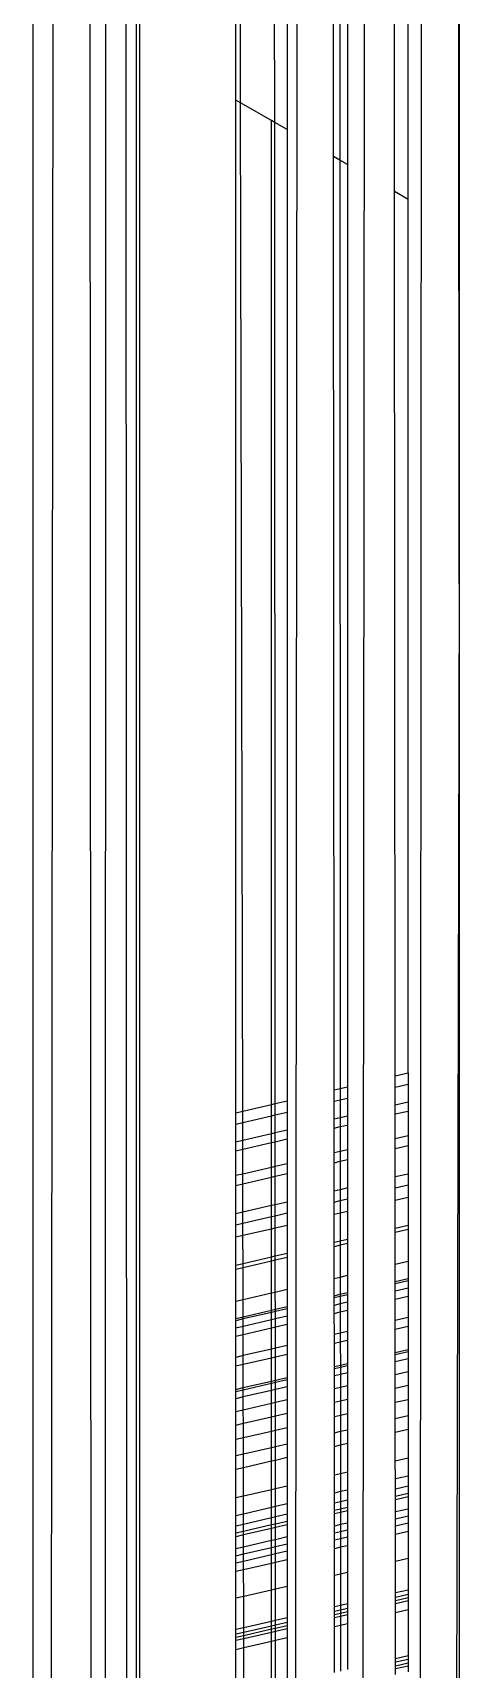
# Model space of a CAD drawing. Header units: inches. Extents: x 17 to 4615, y 5 to 3256.
# Drawn here: x 2866.97 to 2872.91, y 1836.68 to 1859.49 of the extents above; entities that cross this region are included whole.
import ezdxf

# ---------------------------------------------------------------- set-up
doc = ezdxf.new("R2010")
doc.units = ezdxf.units.IN
doc.header["$MEASUREMENT"] = 0

msp = doc.modelspace()

# ---------------------------------------------------------------- linework, layer by layer
for p, q in [((2866.974, 2243.533), (2866.974, 1537.101)), ((2867.581, 2243.183), (2866.974, 1537.101)), ((2867.581, 2243.183), (2867.93, 1537.86)), ((2867.93, 1537.86), (2868.069, 2242.901)), ((2868.069, 2242.901), (2868.433, 1541.321)), ((2868.386, 2242.718), (2868.433, 1541.321)), ((2868.497, 2242.654), (2868.433, 1541.321)), ((2870.936, 2230.223), (2870.516, 1683.665)), ((2872.59, 2229.268), (2872.2, 1540.254)), ((2871.821, 2183.172), (2871.358, 1540.832)), ((2872.913, 1851.815), (2872.869, 1903.325)), ((2872.913, 1903.299), (2872.913, 1851.815)), ((2872.2, 1857.171), (2872.2, 1861.817)), ((2872.013, 1857.279), (2872.01, 1861.708)), ((2871.358, 1861.331), (2871.358, 1857.657)), ((2871.163, 1857.769), (2871.161, 1861.218)), ((2871.251, 1861.27), (2871.252, 1857.718)), ((2870.344, 1858.243), (2870.342, 1860.745)), ((2870.516, 1860.845), (2870.516, 1858.143)), ((2869.802, 1858.555), (2869.802, 1860.433)), ((2869.869, 1858.516), (2869.865, 1860.47)), ((2869.869, 1858.516), (2869.802, 1858.555)), ((2869.802, 1844.438), (2869.802, 1858.555)), ((2870.297, 1858.269), (2869.869, 1858.516)), ((2869.898, 1844.461), (2869.869, 1858.516)), ((2870.344, 1858.243), (2870.297, 1858.269)), ((2870.297, 1844.553), (2870.297, 1858.269)), ((2870.516, 1858.143), (2870.344, 1858.243)), ((2870.351, 1844.566), (2870.344, 1858.243)), ((2870.516, 1858.143), (2870.516, 1844.604)), ((2871.252, 1857.718), (2871.163, 1857.769)), ((2871.171, 1844.756), (2871.163, 1857.769)), ((2871.358, 1857.657), (2871.252, 1857.718)), ((2871.252, 1857.718), (2871.256, 1844.776)), ((2871.358, 1857.657), (2871.358, 1844.799)), ((2872.2, 1857.171), (2872.013, 1857.279)), ((2872.02, 1844.953), (2872.013, 1857.279)), ((2872.2, 1844.994), (2872.2, 1857.171)), ((2872.913, 1851.815), (2872.2, 1540.254)), ((2872.913, 1851.815), (2872.913, 1540.53)), ((2872.02, 1844.953), (2872.2, 1844.994)), ((2872.02, 1844.797), (2872.02, 1844.953)), ((2872.2, 1844.994), (2872.2, 1844.839)), ((2871.171, 1844.756), (2871.256, 1844.776)), ((2871.172, 1844.6), (2871.171, 1844.756)), ((2871.256, 1844.776), (2871.358, 1844.799)), ((2871.256, 1844.776), (2871.256, 1844.62)), ((2871.358, 1844.799), (2871.358, 1844.643)), ((2872.02, 1844.797), (2872.2, 1844.839)), ((2872.021, 1844.545), (2872.02, 1844.797)), ((2872.2, 1844.839), (2872.2, 1844.586)), ((2869.802, 1844.438), (2869.898, 1844.461)), ((2869.898, 1844.461), (2870.297, 1844.553)), ((2869.898, 1844.304), (2869.898, 1844.461)), ((2870.297, 1844.553), (2870.351, 1844.566)), ((2870.297, 1844.396), (2870.297, 1844.553)), ((2870.351, 1844.566), (2870.516, 1844.604)), ((2870.351, 1844.409), (2870.351, 1844.566)), ((2870.351, 1844.409), (2870.516, 1844.447)), ((2870.516, 1844.604), (2870.516, 1844.447)), ((2870.516, 1844.447), (2870.516, 1844.196)), ((2871.172, 1844.6), (2871.256, 1844.62)), ((2871.172, 1844.348), (2871.172, 1844.6)), ((2871.256, 1844.62), (2871.358, 1844.643)), ((2871.256, 1844.62), (2871.256, 1844.367)), ((2871.358, 1844.643), (2871.358, 1844.391)), ((2872.2, 1844.586), (2872.021, 1844.545)), ((2872.021, 1844.422), (2872.021, 1844.545)), ((2872.021, 1844.422), (2872.2, 1844.463)), ((2872.2, 1844.586), (2872.2, 1844.463)), ((2872.2, 1844.463), (2872.2, 1844.118)), ((2869.802, 1844.281), (2869.802, 1844.438)), ((2869.802, 1844.281), (2869.898, 1844.304)), ((2869.802, 1844.03), (2869.802, 1844.281)), ((2869.898, 1844.304), (2870.297, 1844.396)), ((2869.899, 1844.053), (2869.898, 1844.304)), ((2870.297, 1844.396), (2870.351, 1844.409)), ((2870.297, 1844.145), (2870.297, 1844.396)), ((2870.351, 1844.157), (2870.351, 1844.409)), ((2871.256, 1844.367), (2871.172, 1844.348)), ((2871.172, 1844.225), (2871.172, 1844.348)), ((2871.172, 1844.225), (2871.256, 1844.245)), ((2871.172, 1843.879), (2871.172, 1844.225)), ((2871.358, 1844.391), (2871.256, 1844.367)), ((2871.256, 1844.367), (2871.256, 1844.245)), ((2871.256, 1844.245), (2871.358, 1844.268)), ((2871.256, 1844.245), (2871.257, 1843.899)), ((2871.358, 1844.391), (2871.358, 1844.268)), ((2871.358, 1844.268), (2871.358, 1843.923)), ((2872.021, 1844.076), (2872.021, 1844.422)), ((2869.899, 1844.053), (2869.802, 1844.03)), ((2869.802, 1843.908), (2869.802, 1844.03)), ((2870.297, 1844.145), (2869.899, 1844.053)), ((2869.899, 1843.931), (2869.899, 1844.053)), ((2869.899, 1843.931), (2870.297, 1844.023)), ((2870.351, 1844.157), (2870.297, 1844.145)), ((2870.297, 1844.023), (2870.297, 1844.145)), ((2870.297, 1844.023), (2870.351, 1844.035)), ((2870.297, 1843.676), (2870.297, 1844.023)), ((2870.516, 1844.196), (2870.351, 1844.157)), ((2870.351, 1844.035), (2870.351, 1844.157)), ((2870.351, 1844.035), (2870.516, 1844.073)), ((2870.351, 1843.689), (2870.351, 1844.035)), ((2870.516, 1844.196), (2870.516, 1844.073)), ((2870.516, 1844.073), (2870.516, 1843.727)), ((2872.2, 1844.118), (2872.021, 1844.076)), ((2872.021, 1843.939), (2872.021, 1844.076)), ((2872.2, 1844.118), (2872.2, 1843.981)), ((2869.802, 1843.908), (2869.899, 1843.931)), ((2869.802, 1843.562), (2869.802, 1843.908)), ((2869.9, 1843.584), (2869.899, 1843.931)), ((2871.257, 1843.899), (2871.172, 1843.879)), ((2871.172, 1843.743), (2871.172, 1843.879)), ((2871.172, 1843.743), (2871.257, 1843.762)), ((2871.358, 1843.923), (2871.257, 1843.899)), ((2871.257, 1843.899), (2871.257, 1843.762)), ((2871.257, 1843.762), (2871.358, 1843.786)), ((2871.257, 1843.762), (2871.257, 1843.366)), ((2871.358, 1843.923), (2871.358, 1843.786)), ((2871.358, 1843.786), (2871.358, 1843.39)), ((2872.021, 1843.939), (2872.2, 1843.981)), ((2872.021, 1843.544), (2872.021, 1843.939)), ((2872.2, 1843.981), (2872.2, 1843.585)), ((2869.9, 1843.584), (2869.802, 1843.562)), ((2869.802, 1843.425), (2869.802, 1843.562)), ((2870.297, 1843.676), (2869.9, 1843.584)), ((2869.9, 1843.448), (2869.9, 1843.584)), ((2869.9, 1843.448), (2870.297, 1843.54)), ((2870.351, 1843.689), (2870.297, 1843.676)), ((2870.297, 1843.54), (2870.297, 1843.676)), ((2870.297, 1843.54), (2870.352, 1843.553)), ((2870.297, 1843.144), (2870.297, 1843.54)), ((2870.516, 1843.727), (2870.351, 1843.689)), ((2870.352, 1843.553), (2870.351, 1843.689)), ((2870.352, 1843.553), (2870.516, 1843.591)), ((2870.352, 1843.156), (2870.352, 1843.553)), ((2870.516, 1843.727), (2870.516, 1843.591)), ((2870.516, 1843.591), (2870.516, 1843.194)), ((2871.172, 1843.347), (2871.172, 1843.743)), ((2872.2, 1843.585), (2872.021, 1843.544)), ((2872.021, 1843.391), (2872.021, 1843.544)), ((2872.2, 1843.585), (2872.2, 1843.432)), ((2869.802, 1843.425), (2869.9, 1843.448)), ((2869.802, 1843.029), (2869.802, 1843.425)), ((2869.901, 1843.052), (2869.9, 1843.448)), ((2871.257, 1843.366), (2871.172, 1843.347)), ((2871.172, 1843.194), (2871.172, 1843.347)), ((2871.358, 1843.39), (2871.257, 1843.366)), ((2871.257, 1843.366), (2871.257, 1843.214)), ((2871.358, 1843.39), (2871.358, 1843.237)), ((2872.021, 1843.391), (2872.2, 1843.432)), ((2872.021, 1843.221), (2872.021, 1843.391)), ((2872.2, 1843.432), (2872.2, 1843.262)), ((2870.297, 1843.144), (2869.901, 1843.052)), ((2870.352, 1843.156), (2870.297, 1843.144)), ((2870.297, 1842.992), (2870.297, 1843.144)), ((2870.516, 1843.194), (2870.352, 1843.156)), ((2870.352, 1843.004), (2870.352, 1843.156)), ((2870.516, 1843.194), (2870.516, 1843.042)), ((2871.172, 1843.194), (2871.257, 1843.214)), ((2871.172, 1843.025), (2871.172, 1843.194)), ((2871.257, 1843.214), (2871.358, 1843.237)), ((2871.257, 1843.214), (2871.257, 1843.044)), ((2871.358, 1843.237), (2871.358, 1843.068)), ((2872.021, 1843.221), (2872.2, 1843.262)), ((2872.022, 1842.83), (2872.021, 1843.221)), ((2872.2, 1843.262), (2872.2, 1842.871)), ((2869.901, 1843.052), (2869.802, 1843.029)), ((2869.802, 1842.877), (2869.802, 1843.029)), ((2869.802, 1842.877), (2869.901, 1842.9)), ((2869.802, 1842.708), (2869.802, 1842.877)), ((2869.901, 1842.9), (2869.901, 1843.052)), ((2869.901, 1842.9), (2870.297, 1842.992)), ((2869.901, 1842.731), (2869.901, 1842.9)), ((2870.297, 1842.992), (2870.352, 1843.004)), ((2870.297, 1842.822), (2870.297, 1842.992)), ((2870.352, 1843.004), (2870.516, 1843.042)), ((2870.352, 1842.835), (2870.352, 1843.004)), ((2870.352, 1842.835), (2870.516, 1842.873)), ((2870.516, 1843.042), (2870.516, 1842.873)), ((2870.516, 1842.873), (2870.516, 1842.481)), ((2871.172, 1843.025), (2871.257, 1843.044)), ((2871.173, 1842.633), (2871.172, 1843.025)), ((2871.257, 1843.044), (2871.358, 1843.068)), ((2871.257, 1843.044), (2871.257, 1842.653)), ((2871.358, 1843.068), (2871.358, 1842.676)), ((2872.022, 1842.83), (2872.2, 1842.871)), ((2872.2, 1842.871), (2872.2, 1842.81)), ((2869.802, 1842.708), (2869.901, 1842.731)), ((2869.802, 1842.316), (2869.802, 1842.708)), ((2869.901, 1842.731), (2870.297, 1842.822)), ((2869.902, 1842.339), (2869.901, 1842.731)), ((2870.297, 1842.822), (2870.352, 1842.835)), ((2870.297, 1842.43), (2870.297, 1842.822)), ((2870.352, 1842.443), (2870.352, 1842.835)), ((2871.173, 1842.633), (2871.257, 1842.653)), ((2871.173, 1842.572), (2871.173, 1842.633)), ((2871.257, 1842.653), (2871.358, 1842.676)), ((2871.257, 1842.653), (2871.257, 1842.591)), ((2871.358, 1842.676), (2871.358, 1842.615)), ((2872.022, 1842.769), (2872.022, 1842.83)), ((2872.2, 1842.81), (2872.022, 1842.769)), ((2872.022, 1842.327), (2872.022, 1842.769)), ((2872.2, 1842.81), (2872.2, 1842.368)), ((2869.902, 1842.339), (2870.297, 1842.43)), ((2870.297, 1842.43), (2870.352, 1842.443)), ((2870.297, 1842.369), (2870.297, 1842.43)), ((2870.352, 1842.443), (2870.516, 1842.481)), ((2870.352, 1842.382), (2870.352, 1842.443)), ((2870.516, 1842.42), (2870.352, 1842.382)), ((2870.516, 1842.481), (2870.516, 1842.42)), ((2870.516, 1842.42), (2870.516, 1841.978)), ((2871.257, 1842.591), (2871.173, 1842.572)), ((2871.173, 1842.13), (2871.173, 1842.572)), ((2871.358, 1842.615), (2871.257, 1842.591)), ((2871.257, 1842.591), (2871.257, 1842.149)), ((2871.358, 1842.615), (2871.358, 1842.173)), ((2869.802, 1842.316), (2869.902, 1842.339)), ((2869.802, 1842.254), (2869.802, 1842.316)), ((2869.902, 1842.277), (2869.802, 1842.254)), ((2869.802, 1841.812), (2869.802, 1842.254)), ((2870.297, 1842.369), (2869.902, 1842.277)), ((2869.902, 1842.277), (2869.902, 1842.339)), ((2869.903, 1841.836), (2869.902, 1842.277)), ((2870.352, 1842.382), (2870.297, 1842.369)), ((2870.297, 1841.927), (2870.297, 1842.369)), ((2870.352, 1841.94), (2870.352, 1842.382)), ((2871.257, 1842.149), (2871.358, 1842.173)), ((2871.358, 1842.173), (2871.358, 1841.932)), ((2872.022, 1842.327), (2872.2, 1842.368)), ((2872.022, 1842.086), (2872.022, 1842.327)), ((2872.2, 1842.368), (2872.2, 1842.127)), ((2870.297, 1841.927), (2870.352, 1841.94)), ((2870.352, 1841.94), (2870.516, 1841.978)), ((2870.353, 1841.699), (2870.352, 1841.94)), ((2870.516, 1841.978), (2870.516, 1841.737)), ((2871.173, 1842.13), (2871.257, 1842.149)), ((2871.173, 1841.889), (2871.173, 1842.13)), ((2871.257, 1842.149), (2871.257, 1841.908)), ((2872.022, 1842.086), (2872.2, 1842.127)), ((2872.2, 1842.097), (2872.022, 1842.055)), ((2872.022, 1842.055), (2872.022, 1842.086)), ((2872.022, 1841.951), (2872.022, 1842.055)), ((2872.2, 1841.992), (2872.022, 1841.951)), ((2872.022, 1841.839), (2872.022, 1841.951)), ((2872.2, 1842.127), (2872.2, 1842.097)), ((2872.2, 1842.097), (2872.2, 1841.992)), ((2872.2, 1841.992), (2872.2, 1841.88)), ((2869.802, 1841.812), (2869.903, 1841.836)), ((2869.802, 1841.571), (2869.802, 1841.812)), ((2869.903, 1841.836), (2870.297, 1841.927)), ((2869.904, 1841.595), (2869.903, 1841.836)), ((2870.297, 1841.686), (2870.297, 1841.927)), ((2870.353, 1841.699), (2870.516, 1841.737)), ((2870.516, 1841.737), (2870.516, 1841.706)), ((2871.173, 1841.889), (2871.257, 1841.908)), ((2871.173, 1841.858), (2871.173, 1841.889)), ((2871.257, 1841.878), (2871.173, 1841.858)), ((2871.173, 1841.754), (2871.173, 1841.858)), ((2871.257, 1841.773), (2871.173, 1841.754)), ((2871.173, 1841.642), (2871.173, 1841.754)), ((2871.257, 1841.908), (2871.358, 1841.932)), ((2871.257, 1841.908), (2871.257, 1841.878)), ((2871.358, 1841.901), (2871.257, 1841.878)), ((2871.257, 1841.878), (2871.257, 1841.773)), ((2871.358, 1841.797), (2871.257, 1841.773)), ((2871.257, 1841.773), (2871.257, 1841.662)), ((2871.358, 1841.932), (2871.358, 1841.901)), ((2871.358, 1841.901), (2871.358, 1841.797)), ((2871.358, 1841.797), (2871.358, 1841.685)), ((2872.022, 1841.839), (2872.2, 1841.88)), ((2872.022, 1841.544), (2872.022, 1841.839)), ((2872.2, 1841.88), (2872.2, 1841.585)), ((2869.802, 1841.571), (2869.904, 1841.595)), ((2869.802, 1841.54), (2869.802, 1841.571)), ((2869.904, 1841.564), (2869.802, 1841.54)), ((2869.802, 1841.436), (2869.802, 1841.54)), ((2869.904, 1841.595), (2870.297, 1841.686)), ((2870.297, 1841.655), (2869.904, 1841.564)), ((2869.904, 1841.564), (2869.904, 1841.595)), ((2869.904, 1841.46), (2869.904, 1841.564)), ((2870.297, 1841.551), (2869.904, 1841.46)), ((2870.297, 1841.686), (2870.353, 1841.699)), ((2870.297, 1841.655), (2870.297, 1841.686)), ((2870.353, 1841.668), (2870.297, 1841.655)), ((2870.297, 1841.551), (2870.297, 1841.655)), ((2870.353, 1841.564), (2870.297, 1841.551)), ((2870.297, 1841.44), (2870.297, 1841.551)), ((2870.516, 1841.706), (2870.353, 1841.668)), ((2870.353, 1841.668), (2870.353, 1841.699)), ((2870.353, 1841.564), (2870.353, 1841.668)), ((2870.516, 1841.602), (2870.353, 1841.564)), ((2870.353, 1841.453), (2870.353, 1841.564)), ((2870.353, 1841.453), (2870.516, 1841.49)), ((2870.516, 1841.706), (2870.516, 1841.602)), ((2870.516, 1841.602), (2870.516, 1841.49)), ((2870.516, 1841.49), (2870.516, 1841.194)), ((2871.173, 1841.642), (2871.257, 1841.662)), ((2871.174, 1841.347), (2871.173, 1841.642)), ((2871.257, 1841.662), (2871.358, 1841.685)), ((2871.257, 1841.662), (2871.257, 1841.366)), ((2871.358, 1841.685), (2871.358, 1841.389)), ((2872.2, 1841.585), (2872.022, 1841.544)), ((2872.022, 1841.423), (2872.022, 1841.544)), ((2872.2, 1841.585), (2872.2, 1841.464)), ((2869.904, 1841.46), (2869.802, 1841.436)), ((2869.802, 1841.325), (2869.802, 1841.436)), ((2869.802, 1841.325), (2869.904, 1841.349)), ((2869.802, 1841.029), (2869.802, 1841.325)), ((2869.904, 1841.349), (2869.904, 1841.46)), ((2869.904, 1841.349), (2870.297, 1841.44)), ((2869.905, 1841.053), (2869.904, 1841.349)), ((2870.297, 1841.44), (2870.353, 1841.453)), ((2870.297, 1841.144), (2870.297, 1841.44)), ((2870.353, 1841.156), (2870.353, 1841.453)), ((2871.257, 1841.366), (2871.174, 1841.347)), ((2871.174, 1841.227), (2871.174, 1841.347)), ((2871.358, 1841.389), (2871.257, 1841.366)), ((2871.257, 1841.366), (2871.257, 1841.246)), ((2871.257, 1841.246), (2871.358, 1841.269)), ((2871.358, 1841.389), (2871.358, 1841.269)), ((2871.358, 1841.269), (2871.358, 1840.944)), ((2872.022, 1841.423), (2872.2, 1841.464)), ((2872.023, 1841.098), (2872.022, 1841.423)), ((2872.2, 1841.464), (2872.2, 1841.139)), ((2869.905, 1841.053), (2869.802, 1841.029)), ((2869.802, 1840.909), (2869.802, 1841.029)), ((2870.297, 1841.144), (2869.905, 1841.053)), ((2869.905, 1840.933), (2869.905, 1841.053)), ((2869.905, 1840.933), (2870.297, 1841.024)), ((2870.353, 1841.156), (2870.297, 1841.144)), ((2870.297, 1841.024), (2870.297, 1841.144)), ((2870.297, 1841.024), (2870.353, 1841.037)), ((2870.297, 1840.697), (2870.297, 1841.024)), ((2870.516, 1841.194), (2870.353, 1841.156)), ((2870.353, 1841.037), (2870.353, 1841.156)), ((2870.353, 1841.037), (2870.516, 1841.074)), ((2870.353, 1840.71), (2870.353, 1841.037)), ((2870.516, 1841.194), (2870.516, 1841.074)), ((2870.516, 1841.074), (2870.516, 1840.748)), ((2871.174, 1841.227), (2871.257, 1841.246)), ((2871.174, 1840.901), (2871.174, 1841.227)), ((2871.257, 1841.246), (2871.258, 1840.92)), ((2872.023, 1841.098), (2872.2, 1841.139)), ((2872.2, 1841.106), (2872.023, 1841.065)), ((2872.023, 1841.065), (2872.023, 1841.098)), ((2872.023, 1840.967), (2872.023, 1841.065)), ((2872.2, 1841.139), (2872.2, 1841.106)), ((2872.2, 1841.106), (2872.2, 1841.008)), ((2869.802, 1840.909), (2869.905, 1840.933)), ((2869.802, 1840.583), (2869.802, 1840.909)), ((2869.906, 1840.607), (2869.905, 1840.933)), ((2871.174, 1840.901), (2871.258, 1840.92)), ((2871.174, 1840.868), (2871.174, 1840.901)), ((2871.258, 1840.887), (2871.174, 1840.868)), ((2871.174, 1840.77), (2871.174, 1840.868)), ((2871.258, 1840.92), (2871.358, 1840.944)), ((2871.258, 1840.92), (2871.258, 1840.887)), ((2871.358, 1840.911), (2871.258, 1840.887)), ((2871.258, 1840.887), (2871.258, 1840.79)), ((2871.358, 1840.813), (2871.258, 1840.79)), ((2871.358, 1840.944), (2871.358, 1840.911)), ((2871.358, 1840.911), (2871.358, 1840.813)), ((2871.358, 1840.813), (2871.358, 1840.636)), ((2872.2, 1841.008), (2872.023, 1840.967)), ((2872.023, 1840.79), (2872.023, 1840.967)), ((2872.023, 1840.79), (2872.2, 1840.831)), ((2872.2, 1841.008), (2872.2, 1840.831)), ((2872.2, 1840.831), (2872.2, 1840.642)), ((2869.802, 1840.583), (2869.906, 1840.607)), ((2869.802, 1840.55), (2869.802, 1840.583)), ((2869.906, 1840.574), (2869.802, 1840.55)), ((2869.906, 1840.607), (2870.297, 1840.697)), ((2870.297, 1840.665), (2869.906, 1840.574)), ((2869.906, 1840.574), (2869.906, 1840.607)), ((2869.906, 1840.477), (2869.906, 1840.574)), ((2870.297, 1840.697), (2870.353, 1840.71)), ((2870.297, 1840.665), (2870.297, 1840.697)), ((2870.353, 1840.678), (2870.297, 1840.665)), ((2870.297, 1840.567), (2870.297, 1840.665)), ((2870.353, 1840.58), (2870.297, 1840.567)), ((2870.353, 1840.71), (2870.516, 1840.748)), ((2870.516, 1840.715), (2870.353, 1840.678)), ((2870.353, 1840.678), (2870.353, 1840.71)), ((2870.353, 1840.58), (2870.353, 1840.678)), ((2870.516, 1840.618), (2870.353, 1840.58)), ((2870.353, 1840.403), (2870.353, 1840.58)), ((2870.516, 1840.748), (2870.516, 1840.715)), ((2870.516, 1840.715), (2870.516, 1840.618)), ((2870.516, 1840.618), (2870.516, 1840.44)), ((2871.258, 1840.79), (2871.174, 1840.77)), ((2871.174, 1840.593), (2871.174, 1840.77)), ((2871.174, 1840.593), (2871.258, 1840.612)), ((2871.174, 1840.404), (2871.174, 1840.593)), ((2871.258, 1840.79), (2871.258, 1840.612)), ((2871.258, 1840.612), (2871.358, 1840.636)), ((2871.258, 1840.612), (2871.258, 1840.424)), ((2871.358, 1840.636), (2871.358, 1840.447)), ((2872.023, 1840.601), (2872.023, 1840.79)), ((2872.023, 1840.601), (2872.2, 1840.642)), ((2872.023, 1840.398), (2872.023, 1840.601)), ((2872.2, 1840.642), (2872.2, 1840.439)), ((2869.802, 1840.452), (2869.802, 1840.55)), ((2869.906, 1840.477), (2869.802, 1840.452)), ((2869.802, 1840.275), (2869.802, 1840.452)), ((2870.297, 1840.567), (2869.906, 1840.477)), ((2869.906, 1840.299), (2869.906, 1840.477)), ((2869.906, 1840.299), (2870.297, 1840.39)), ((2870.297, 1840.39), (2870.297, 1840.567)), ((2870.297, 1840.39), (2870.353, 1840.403)), ((2870.297, 1840.201), (2870.297, 1840.39)), ((2870.353, 1840.403), (2870.516, 1840.44)), ((2870.353, 1840.214), (2870.353, 1840.403)), ((2870.516, 1840.44), (2870.516, 1840.251)), ((2871.174, 1840.404), (2871.258, 1840.424)), ((2871.174, 1840.201), (2871.174, 1840.404)), ((2871.258, 1840.424), (2871.358, 1840.447)), ((2871.258, 1840.424), (2871.258, 1840.22)), ((2871.358, 1840.447), (2871.358, 1840.243)), ((2872.2, 1840.439), (2872.023, 1840.398)), ((2872.023, 1840.176), (2872.023, 1840.398)), ((2872.2, 1840.439), (2872.2, 1840.217)), ((2869.802, 1840.275), (2869.906, 1840.299)), ((2869.802, 1840.086), (2869.802, 1840.275)), ((2869.907, 1840.11), (2869.906, 1840.299)), ((2869.907, 1840.11), (2870.297, 1840.201)), ((2870.297, 1840.201), (2870.353, 1840.214)), ((2870.297, 1839.997), (2870.297, 1840.201)), ((2870.353, 1840.214), (2870.516, 1840.251)), ((2870.353, 1840.01), (2870.353, 1840.214)), ((2870.516, 1840.251), (2870.516, 1840.048)), ((2871.258, 1840.22), (2871.174, 1840.201)), ((2871.174, 1839.978), (2871.174, 1840.201)), ((2871.358, 1840.243), (2871.258, 1840.22)), ((2871.258, 1840.22), (2871.258, 1839.998)), ((2871.358, 1840.243), (2871.358, 1840.021)), ((2872.023, 1840.176), (2872.2, 1840.217)), ((2872.023, 1839.985), (2872.023, 1840.176)), ((2872.2, 1840.217), (2872.2, 1840.026)), ((2869.802, 1840.086), (2869.907, 1840.11)), ((2869.802, 1839.882), (2869.802, 1840.086)), ((2869.907, 1839.906), (2869.802, 1839.882)), ((2869.907, 1839.906), (2869.907, 1840.11)), ((2870.297, 1839.997), (2869.907, 1839.906)), ((2869.908, 1839.683), (2869.907, 1839.906)), ((2870.353, 1840.01), (2870.297, 1839.997)), ((2870.297, 1839.774), (2870.297, 1839.997)), ((2870.516, 1840.048), (2870.353, 1840.01)), ((2870.354, 1839.787), (2870.353, 1840.01)), ((2870.516, 1840.048), (2870.516, 1839.825)), ((2871.174, 1839.978), (2871.258, 1839.998)), ((2871.174, 1839.788), (2871.174, 1839.978)), ((2871.258, 1839.998), (2871.358, 1840.021)), ((2871.258, 1839.998), (2871.258, 1839.808)), ((2871.358, 1840.021), (2871.358, 1839.831)), ((2872.023, 1839.985), (2872.2, 1840.026)), ((2872.023, 1839.583), (2872.023, 1839.985)), ((2872.2, 1840.026), (2872.2, 1839.624)), ((2869.802, 1839.659), (2869.802, 1839.882)), ((2869.802, 1839.659), (2869.908, 1839.683)), ((2869.802, 1839.47), (2869.802, 1839.659)), ((2869.908, 1839.683), (2870.297, 1839.774)), ((2869.908, 1839.495), (2869.908, 1839.683)), ((2870.297, 1839.774), (2870.354, 1839.787)), ((2870.297, 1839.585), (2870.297, 1839.774)), ((2870.354, 1839.787), (2870.516, 1839.825)), ((2870.354, 1839.598), (2870.354, 1839.787)), ((2870.516, 1839.825), (2870.516, 1839.636)), ((2871.174, 1839.788), (2871.258, 1839.808)), ((2871.175, 1839.387), (2871.174, 1839.788)), ((2871.258, 1839.808), (2871.358, 1839.831)), ((2871.258, 1839.808), (2871.258, 1839.406)), ((2871.358, 1839.831), (2871.358, 1839.429)), ((2869.802, 1839.47), (2869.908, 1839.495)), ((2869.802, 1839.07), (2869.802, 1839.47)), ((2869.908, 1839.495), (2870.297, 1839.585)), ((2869.909, 1839.095), (2869.908, 1839.495)), ((2870.297, 1839.585), (2870.354, 1839.598)), ((2870.297, 1839.184), (2870.297, 1839.585)), ((2870.354, 1839.598), (2870.516, 1839.636)), ((2870.354, 1839.198), (2870.354, 1839.598)), ((2870.516, 1839.636), (2870.516, 1839.235)), ((2871.358, 1839.429), (2871.258, 1839.406)), ((2871.358, 1839.429), (2871.358, 1839.18)), ((2872.2, 1839.624), (2872.023, 1839.583)), ((2872.024, 1839.334), (2872.023, 1839.583)), ((2872.2, 1839.624), (2872.2, 1839.375)), ((2870.516, 1839.235), (2870.354, 1839.198)), ((2870.516, 1839.235), (2870.516, 1838.985)), ((2871.258, 1839.406), (2871.175, 1839.387)), ((2871.175, 1839.138), (2871.175, 1839.387)), ((2871.258, 1839.406), (2871.258, 1839.157)), ((2872.2, 1839.375), (2872.024, 1839.334)), ((2872.024, 1839.196), (2872.024, 1839.334)), ((2872.024, 1839.196), (2872.2, 1839.236)), ((2872.2, 1839.375), (2872.2, 1839.236)), ((2872.2, 1839.236), (2872.2, 1839.135)), ((2869.909, 1839.095), (2869.802, 1839.07)), ((2869.802, 1838.82), (2869.802, 1839.07)), ((2870.297, 1839.184), (2869.909, 1839.095)), ((2869.909, 1838.845), (2869.909, 1839.095)), ((2870.354, 1839.198), (2870.297, 1839.184)), ((2870.297, 1838.935), (2870.297, 1839.184)), ((2870.354, 1838.948), (2870.354, 1839.198)), ((2870.516, 1838.985), (2870.354, 1838.948)), ((2870.516, 1838.985), (2870.516, 1838.847)), ((2871.258, 1839.157), (2871.175, 1839.138)), ((2871.175, 1838.999), (2871.175, 1839.138)), ((2871.175, 1838.999), (2871.258, 1839.018)), ((2871.175, 1838.899), (2871.175, 1838.999)), ((2871.358, 1839.18), (2871.258, 1839.157)), ((2871.258, 1839.157), (2871.258, 1839.018)), ((2871.258, 1839.018), (2871.358, 1839.041)), ((2871.258, 1839.018), (2871.258, 1838.918)), ((2871.358, 1839.18), (2871.358, 1839.041)), ((2871.358, 1839.041), (2871.358, 1838.941)), ((2872.024, 1839.095), (2872.024, 1839.196)), ((2872.024, 1839.095), (2872.2, 1839.135)), ((2872.024, 1839.044), (2872.024, 1839.095)), ((2872.2, 1839.085), (2872.024, 1839.044)), ((2872.024, 1838.875), (2872.024, 1839.044)), ((2872.2, 1839.135), (2872.2, 1839.085)), ((2872.2, 1839.085), (2872.2, 1838.915)), ((2869.909, 1838.845), (2869.802, 1838.82)), ((2869.802, 1838.681), (2869.802, 1838.82)), ((2870.297, 1838.935), (2869.909, 1838.845)), ((2869.91, 1838.706), (2869.909, 1838.845)), ((2869.91, 1838.706), (2870.297, 1838.796)), ((2870.354, 1838.948), (2870.297, 1838.935)), ((2870.297, 1838.796), (2870.297, 1838.935)), ((2870.297, 1838.796), (2870.354, 1838.809)), ((2870.297, 1838.697), (2870.297, 1838.796)), ((2870.354, 1838.809), (2870.354, 1838.948)), ((2870.354, 1838.809), (2870.516, 1838.847)), ((2870.354, 1838.71), (2870.354, 1838.809)), ((2870.354, 1838.71), (2870.516, 1838.747)), ((2870.516, 1838.847), (2870.516, 1838.747)), ((2870.516, 1838.747), (2870.516, 1838.695)), ((2871.175, 1838.899), (2871.258, 1838.918)), ((2871.175, 1838.848), (2871.175, 1838.899)), ((2871.258, 1838.867), (2871.175, 1838.848)), ((2871.175, 1838.678), (2871.175, 1838.848)), ((2871.258, 1838.918), (2871.358, 1838.941)), ((2871.258, 1838.918), (2871.258, 1838.867)), ((2871.358, 1838.89), (2871.258, 1838.867)), ((2871.258, 1838.867), (2871.258, 1838.697)), ((2871.358, 1838.941), (2871.358, 1838.89)), ((2871.358, 1838.89), (2871.358, 1838.72)), ((2872.2, 1838.915), (2872.024, 1838.875)), ((2872.024, 1838.78), (2872.024, 1838.875)), ((2872.024, 1838.78), (2872.2, 1838.821)), ((2872.024, 1838.676), (2872.024, 1838.78)), ((2872.2, 1838.915), (2872.2, 1838.821)), ((2872.2, 1838.821), (2872.2, 1838.717)), ((2869.802, 1838.681), (2869.91, 1838.706)), ((2869.802, 1838.583), (2869.802, 1838.681)), ((2869.802, 1838.583), (2869.91, 1838.608)), ((2869.802, 1838.529), (2869.802, 1838.583)), ((2869.91, 1838.554), (2869.802, 1838.529)), ((2869.802, 1838.359), (2869.802, 1838.529)), ((2869.91, 1838.608), (2869.91, 1838.706)), ((2869.91, 1838.608), (2870.297, 1838.697)), ((2870.297, 1838.644), (2869.91, 1838.554)), ((2869.91, 1838.554), (2869.91, 1838.608)), ((2869.91, 1838.384), (2869.91, 1838.554)), ((2870.297, 1838.697), (2870.354, 1838.71)), ((2870.297, 1838.644), (2870.297, 1838.697)), ((2870.354, 1838.657), (2870.297, 1838.644)), ((2870.297, 1838.474), (2870.297, 1838.644)), ((2870.354, 1838.657), (2870.354, 1838.71)), ((2870.516, 1838.695), (2870.354, 1838.657)), ((2870.354, 1838.487), (2870.354, 1838.657)), ((2870.516, 1838.525), (2870.354, 1838.487)), ((2870.516, 1838.695), (2870.516, 1838.525)), ((2870.516, 1838.525), (2870.516, 1838.43)), ((2871.258, 1838.697), (2871.175, 1838.678)), ((2871.175, 1838.583), (2871.175, 1838.678)), ((2871.175, 1838.583), (2871.258, 1838.602)), ((2871.175, 1838.479), (2871.175, 1838.583)), ((2871.358, 1838.72), (2871.258, 1838.697)), ((2871.258, 1838.697), (2871.258, 1838.602)), ((2871.258, 1838.602), (2871.358, 1838.625)), ((2871.258, 1838.602), (2871.258, 1838.498)), ((2871.358, 1838.521), (2871.258, 1838.498)), ((2871.358, 1838.72), (2871.358, 1838.625)), ((2871.358, 1838.625), (2871.358, 1838.521)), ((2871.358, 1838.521), (2871.358, 1838.404)), ((2872.2, 1838.717), (2872.024, 1838.676)), ((2872.024, 1838.559), (2872.024, 1838.676)), ((2872.2, 1838.6), (2872.024, 1838.559)), ((2872.024, 1838.19), (2872.024, 1838.559)), ((2872.2, 1838.717), (2872.2, 1838.6)), ((2872.2, 1838.6), (2872.2, 1838.231)), ((2869.91, 1838.384), (2869.802, 1838.359)), ((2869.802, 1838.264), (2869.802, 1838.359)), ((2869.802, 1838.264), (2869.91, 1838.289)), ((2870.297, 1838.474), (2869.91, 1838.384)), ((2869.91, 1838.289), (2869.91, 1838.384)), ((2869.91, 1838.289), (2870.297, 1838.379)), ((2869.911, 1838.185), (2869.91, 1838.289)), ((2870.354, 1838.487), (2870.297, 1838.474)), ((2870.297, 1838.379), (2870.297, 1838.474)), ((2870.297, 1838.379), (2870.354, 1838.392)), ((2870.297, 1838.275), (2870.297, 1838.379)), ((2870.354, 1838.288), (2870.297, 1838.275)), ((2870.354, 1838.392), (2870.354, 1838.487)), ((2870.354, 1838.392), (2870.516, 1838.43)), ((2870.354, 1838.288), (2870.354, 1838.392)), ((2870.516, 1838.326), (2870.354, 1838.288)), ((2870.354, 1838.171), (2870.354, 1838.288)), ((2870.516, 1838.43), (2870.516, 1838.326)), ((2870.516, 1838.326), (2870.516, 1838.208)), ((2871.258, 1838.498), (2871.175, 1838.479)), ((2871.175, 1838.362), (2871.175, 1838.479)), ((2871.258, 1838.381), (2871.175, 1838.362)), ((2871.176, 1837.993), (2871.175, 1838.362)), ((2871.258, 1838.498), (2871.258, 1838.381)), ((2871.358, 1838.404), (2871.258, 1838.381)), ((2871.258, 1838.381), (2871.259, 1838.012)), ((2871.358, 1838.404), (2871.358, 1838.035)), ((2869.802, 1838.16), (2869.802, 1838.264)), ((2869.911, 1838.185), (2869.802, 1838.16)), ((2869.802, 1838.042), (2869.802, 1838.16)), ((2869.911, 1838.068), (2869.802, 1838.042)), ((2870.297, 1838.275), (2869.911, 1838.185)), ((2869.911, 1838.068), (2869.911, 1838.185)), ((2870.297, 1838.157), (2869.911, 1838.068)), ((2869.912, 1837.7), (2869.911, 1838.068)), ((2870.297, 1838.157), (2870.297, 1838.275)), ((2870.354, 1838.171), (2870.297, 1838.157)), ((2870.297, 1837.79), (2870.297, 1838.157)), ((2870.516, 1838.208), (2870.354, 1838.171)), ((2870.355, 1837.803), (2870.354, 1838.171)), ((2870.516, 1838.208), (2870.516, 1837.84)), ((2872.024, 1838.19), (2872.2, 1838.231)), ((2872.025, 1837.75), (2872.024, 1838.19)), ((2872.2, 1838.231), (2872.2, 1837.79)), ((2869.802, 1837.675), (2869.802, 1838.042)), ((2870.355, 1837.803), (2870.516, 1837.84)), ((2870.516, 1837.84), (2870.516, 1837.403)), ((2871.176, 1837.993), (2871.259, 1838.012)), ((2871.176, 1837.555), (2871.176, 1837.993)), ((2871.259, 1838.012), (2871.358, 1838.035)), ((2871.259, 1838.012), (2871.259, 1837.574)), ((2871.358, 1838.035), (2871.358, 1837.597)), ((2869.802, 1837.675), (2869.912, 1837.7)), ((2869.802, 1837.239), (2869.802, 1837.675)), ((2869.912, 1837.7), (2870.297, 1837.79)), ((2869.913, 1837.264), (2869.912, 1837.7)), ((2870.297, 1837.79), (2870.355, 1837.803)), ((2870.297, 1837.353), (2870.297, 1837.79)), ((2870.355, 1837.366), (2870.355, 1837.803)), ((2872.025, 1837.75), (2872.2, 1837.79)), ((2872.025, 1837.681), (2872.025, 1837.75)), ((2872.2, 1837.722), (2872.025, 1837.681)), ((2872.025, 1837.641), (2872.2, 1837.681)), ((2872.025, 1837.641), (2872.025, 1837.681)), ((2872.025, 1837.594), (2872.025, 1837.641)), ((2872.2, 1837.635), (2872.025, 1837.594)), ((2872.2, 1837.79), (2872.2, 1837.722)), ((2872.2, 1837.722), (2872.2, 1837.681)), ((2872.2, 1837.681), (2872.2, 1837.635)), ((2872.2, 1837.635), (2872.2, 1837.513)), ((2870.355, 1837.366), (2870.516, 1837.403)), ((2870.516, 1837.403), (2870.516, 1837.334)), ((2871.176, 1837.555), (2871.259, 1837.574)), ((2871.176, 1837.486), (2871.176, 1837.555)), ((2871.259, 1837.505), (2871.176, 1837.486)), ((2871.176, 1837.445), (2871.176, 1837.486)), ((2871.176, 1837.445), (2871.259, 1837.464)), ((2871.176, 1837.398), (2871.176, 1837.445)), ((2871.259, 1837.418), (2871.176, 1837.398)), ((2871.176, 1837.276), (2871.176, 1837.398)), ((2871.259, 1837.574), (2871.358, 1837.597)), ((2871.259, 1837.574), (2871.259, 1837.505)), ((2871.358, 1837.528), (2871.259, 1837.505)), ((2871.259, 1837.505), (2871.259, 1837.464)), ((2871.259, 1837.464), (2871.358, 1837.487)), ((2871.259, 1837.464), (2871.259, 1837.418)), ((2871.358, 1837.44), (2871.259, 1837.418)), ((2871.259, 1837.418), (2871.259, 1837.295)), ((2871.358, 1837.597), (2871.358, 1837.528)), ((2871.358, 1837.528), (2871.358, 1837.487)), ((2871.358, 1837.487), (2871.358, 1837.44)), ((2871.358, 1837.44), (2871.358, 1837.318)), ((2872.025, 1837.473), (2872.025, 1837.594)), ((2872.025, 1837.473), (2872.2, 1837.513)), ((2872.025, 1836.832), (2872.025, 1837.473)), ((2872.2, 1837.513), (2872.2, 1836.873)), ((2869.802, 1837.239), (2869.913, 1837.264)), ((2869.802, 1837.169), (2869.802, 1837.239)), ((2869.913, 1837.195), (2869.802, 1837.169)), ((2869.802, 1837.128), (2869.802, 1837.169)), ((2869.802, 1837.128), (2869.913, 1837.154)), ((2869.913, 1837.264), (2870.297, 1837.353)), ((2870.297, 1837.283), (2869.913, 1837.195)), ((2869.913, 1837.195), (2869.913, 1837.264)), ((2869.913, 1837.154), (2870.297, 1837.243)), ((2870.297, 1837.195), (2869.913, 1837.107)), ((2869.913, 1837.154), (2869.913, 1837.195)), ((2869.913, 1837.107), (2869.913, 1837.154)), ((2870.297, 1837.353), (2870.355, 1837.366)), ((2870.297, 1837.283), (2870.297, 1837.353)), ((2870.355, 1837.297), (2870.297, 1837.283)), ((2870.297, 1837.243), (2870.297, 1837.283)), ((2870.297, 1837.243), (2870.355, 1837.256)), ((2870.297, 1837.195), (2870.297, 1837.243)), ((2870.355, 1837.209), (2870.297, 1837.195)), ((2870.297, 1837.072), (2870.297, 1837.195)), ((2870.355, 1837.297), (2870.355, 1837.366)), ((2870.516, 1837.334), (2870.355, 1837.297)), ((2870.355, 1837.256), (2870.355, 1837.297)), ((2870.355, 1837.256), (2870.516, 1837.293)), ((2870.355, 1837.209), (2870.355, 1837.256)), ((2870.516, 1837.246), (2870.355, 1837.209)), ((2870.355, 1837.086), (2870.355, 1837.209)), ((2870.516, 1837.334), (2870.516, 1837.293)), ((2870.516, 1837.293), (2870.516, 1837.246)), ((2870.516, 1837.246), (2870.516, 1837.123)), ((2871.176, 1837.276), (2871.259, 1837.295)), ((2871.176, 1836.635), (2871.176, 1837.276)), ((2871.259, 1837.295), (2871.358, 1837.318)), ((2871.259, 1837.295), (2871.259, 1836.654)), ((2871.358, 1837.318), (2871.358, 1836.677)), ((2869.802, 1837.081), (2869.802, 1837.128)), ((2869.913, 1837.107), (2869.802, 1837.081)), ((2869.802, 1836.958), (2869.802, 1837.081)), ((2869.802, 1836.958), (2869.913, 1836.983)), ((2869.802, 1836.315), (2869.802, 1836.958)), ((2869.913, 1836.983), (2869.913, 1837.107)), ((2869.913, 1836.983), (2870.297, 1837.072)), ((2869.914, 1836.341), (2869.913, 1836.983)), ((2870.297, 1837.072), (2870.355, 1837.086)), ((2870.297, 1836.43), (2870.297, 1837.072)), ((2870.355, 1837.086), (2870.516, 1837.123)), ((2870.355, 1836.444), (2870.355, 1837.086)), ((2870.516, 1837.123), (2870.516, 1836.481)), ((2872.025, 1836.832), (2872.2, 1836.873)), ((2872.025, 1836.778), (2872.025, 1836.832)), ((2872.2, 1836.818), (2872.025, 1836.778)), ((2872.025, 1836.729), (2872.025, 1836.778)), ((2872.025, 1836.729), (2872.2, 1836.77)), ((2872.025, 1836.685), (2872.025, 1836.729)), ((2872.2, 1836.726), (2872.025, 1836.685)), ((2872.2, 1836.873), (2872.2, 1836.818)), ((2872.2, 1836.818), (2872.2, 1836.77)), ((2872.2, 1836.77), (2872.2, 1836.726)), ((2872.2, 1836.726), (2872.2, 1836.647)), ((2872.025, 1836.606), (2872.025, 1836.685))]:
    msp.add_line(p, q)

doc.saveas('drawing.dxf')
